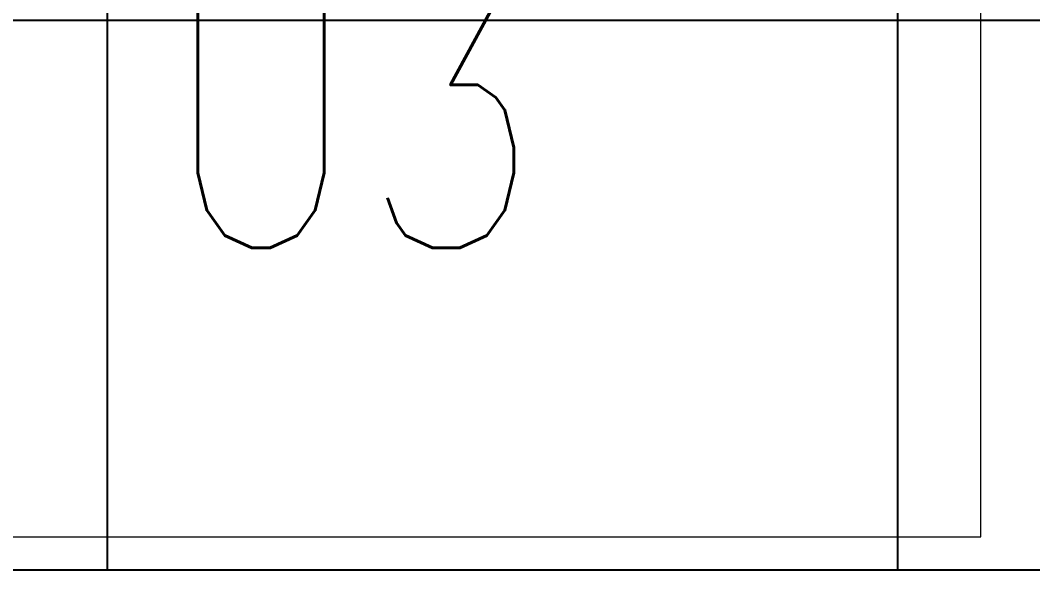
# Model space of a CAD drawing. Header units: inches. Extents: x -12418 to 183584, y -29325 to 19878.
# Drawn here: x 6534 to 7302, y -10017 to -9600 of the extents above; entities that cross this region are included whole.
import ezdxf

# ---------------------------------------------------------------- set-up
doc = ezdxf.new("R2010")
doc.units = ezdxf.units.IN
doc.header["$LTSCALE"] = 25
doc.header["$MEASUREMENT"] = 0
doc.linetypes.add('DASHDOT', pattern=[25.4, 12.7, -6.35, 0, -6.35])
doc.layers.get('0').update_dxf_attribs({"color": 8})
doc.layers.add('00-Ground Floor$0$False Ceiling', color=251, linetype='Continuous')
for name, color, linetype, lineweight in [('00-Ground Floor$0$LOADING', 253, 'Continuous', 5), ('00-Ground Floor$0$NEW Wall', 166, 'Continuous', 5), ('00-Ground Floor$0$Walls', 251, 'Continuous', 5), ('E-LITE-CIRC', 6, 'Continuous', 25), ('E-LITE-CLNG-CNDT', 6, 'DASHDOT', 35)]:
    doc.layers.add(name, color=color, linetype=linetype, lineweight=lineweight)
doc.styles.add('DC_Simplex', font='SIMPLEX.shx', dxfattribs={"width": 0.7})

# ---------------------------------------------------------------- blocks, each defined once
blk = doc.blocks.new('*X143')
at = {"color": 0}
for p, q in [((13, 1), (13, 1)), ((13, 1), (13, 1)), ((13, 1), (13, 1)), ((13, 1), (13, 1)), ((13, 1), (13, 1)), ((13, 1), (13, 1)), ((13, 1), (13, 1)), ((13, 1), (13, 1)), ((13, 1), (13, 1)), ((13, 1), (13, 1)), ((13, 1), (13, 1)), ((13, 1), (13, 1)), ((13, 1), (13, 1)), ((13, 1), (13, 1)), ((13, 1), (13, 1)), ((13, 1), (14, 1)), ((13, 1), (14, 1)), ((13, 1), (14, 1)), ((13, 1), (13, 1)), ((13, 1), (13, 1)), ((13, 1), (13, 1)), ((13, 1), (13, 1)), ((13, 1), (13, 1)), ((13, 1), (13, 1)), ((13, 1), (13, 1)), ((13, 1), (13, 1)), ((13, 1), (13, 1)), ((13, 1), (13, 1)), ((13, 1), (13, 1)), ((13, 1), (13, 1)), ((13, 1), (13, 1)), ((13, 1), (13, 1)), ((13, 1), (13, 1)), ((13, 1), (13, 1)), ((13, 1), (13, 1)), ((13, 1), (13, 1)), ((13, 1), (13, 1)), ((13, 1), (13, 1)), ((13, 1), (13, 1)), ((13, 1), (13, 1)), ((13, 1), (13, 1)), ((13, 1), (13, 1)), ((13, 1), (13, 1)), ((13, 1), (13, 1)), ((13, 1), (13, 1)), ((13, 1), (13, 1)), ((13, 1), (13, 1)), ((13, 1), (13, 1)), ((13, 1), (13, 1)), ((13, 1), (13, 1)), ((13, 1), (13, 1)), ((13, 1), (13, 1)), ((13, 1), (13, 1)), ((13, 1), (13, 1)), ((13, 1), (13, 1)), ((13, 1), (13, 1)), ((13, 1), (13, 1)), ((13, 1), (13, 1)), ((13, 1), (13, 1)), ((13, 1), (13, 1)), ((13, 1), (13, 1)), ((13, 1), (13, 1)), ((13, 1), (13, 1)), ((13, 1), (13, 1)), ((13, 1), (13, 1)), ((13, 1), (13, 1)), ((13, 1), (13, 1)), ((13, 1), (13, 1)), ((13, 1), (13, 1)), ((13, 1), (13, 1)), ((13, 1), (13, 1)), ((13, 1), (13, 1)), ((13, 1), (13, 1)), ((13, 1), (13, 1)), ((13, 1), (13, 1)), ((13, 1), (13, 1)), ((13, 1), (13, 1)), ((13, 1), (13, 1)), ((13, 1), (13, 1)), ((13, 1), (13, 1)), ((13, 1), (13, 1)), ((13, 1), (13, 1)), ((13, 1), (13, 1)), ((13, 1), (13, 1)), ((13, 1), (13, 1)), ((13, 1), (13, 1)), ((13, 1), (13, 1)), ((13, 1), (13, 1)), ((13, 1), (13, 1)), ((13, 1), (13, 1)), ((13, 1), (13, 1)), ((13, 1), (13, 1)), ((13, 1), (13, 1)), ((13, 1), (13, 1)), ((13, 1), (13, 1)), ((13, 1), (13, 1)), ((13, 1), (13, 1)), ((13, 1), (13, 1)), ((13, 1), (13, 1)), ((13, 1), (13, 1)), ((13, 1), (13, 1)), ((13, 1), (13, 1)), ((13, 1), (13, 1)), ((13, 1), (13, 1)), ((13, 1), (13, 1)), ((13, 1), (13, 1)), ((13, 1), (13, 1)), ((13, 1), (13, 1)), ((13, 1), (13, 1)), ((13, 1), (13, 1)), ((13, 1), (13, 1)), ((13, 1), (13, 1)), ((13, 1), (13, 1)), ((13, 1), (13, 1)), ((13, 1), (13, 1)), ((13, 1), (13, 1)), ((13, 1), (13, 1)), ((13, 1), (13, 1)), ((13, 1), (13, 1)), ((13, 1), (13, 1)), ((13, 1), (13, 1)), ((13, 1), (13, 1)), ((13, 1), (13, 1)), ((13, 1), (14, 1)), ((13, 0), (13, 0)), ((13, 0), (13, 0)), ((13, 0), (13, 0)), ((13, 0), (13, 0)), ((13, 0), (13, 0)), ((13, 0), (13, 0)), ((13, 0), (13, 0)), ((13, 0), (13, 0)), ((13, 0), (13, 0)), ((13, 0), (13, 0)), ((13, 0), (13, 0)), ((13, 0), (13, 0)), ((13, 0), (13, 0)), ((13, 0), (13, 0)), ((13, 0), (13, 0)), ((13, 0), (13, 0)), ((13, 0), (13, 0)), ((13, 0), (13, 0)), ((13, 0), (13, 0)), ((13, 0), (13, 0)), ((13, 0), (13, 0)), ((13, 0), (13, 0)), ((13, 0), (13, 0)), ((13, 0), (13, 0)), ((13, 0), (13, 0)), ((13, 0), (13, 0)), ((13, 0), (13, 0)), ((13, 0), (13, 0)), ((13, 0), (13, 0)), ((13, 0), (13, 0)), ((13, 0), (13, 0)), ((13, 0), (13, 0)), ((13, 0), (13, 0)), ((13, 0), (13, 0)), ((13, 0), (13, 0)), ((13, 0), (13, 0)), ((13, 0), (13, 0)), ((13, 0), (13, 0)), ((13, 0), (13, 0)), ((13, 0), (13, 0)), ((13, 0), (13, 0)), ((13, 0), (13, 0)), ((13, 0), (13, 0)), ((13, 0), (13, 0)), ((13, 0), (13, 0)), ((13, 0), (13, 0)), ((13, 0), (13, 0)), ((13, 0), (13, 0)), ((13, 0), (14, 0)), ((13, 0), (14, 0)), ((13, 0), (13, 0)), ((13, 0), (14, 0)), ((14, 1), (14, 1)), ((14, 1), (14, 1)), ((14, 1), (14, 1)), ((14, 1), (14, 1)), ((14, 1), (14, 1)), ((14, 1), (14, 1)), ((14, 1), (14, 1)), ((14, 1), (14, 1)), ((14, 1), (14, 1)), ((14, 1), (14, 1)), ((14, 1), (14, 1)), ((14, 1), (14, 1)), ((14, 1), (14, 1)), ((14, 1), (14, 1)), ((14, 1), (14, 1)), ((14, 1), (14, 1)), ((14, 1), (14, 1)), ((14, 1), (14, 1)), ((14, 1), (14, 1)), ((14, 1), (14, 1)), ((14, 1), (14, 1)), ((14, 1), (14, 1)), ((14, 1), (14, 1)), ((14, 1), (14, 1)), ((14, 1), (14, 1)), ((14, 1), (14, 1)), ((14, 1), (14, 1)), ((14, 1), (14, 1)), ((14, 1), (14, 1)), ((14, 1), (14, 1)), ((14, 1), (14, 1)), ((14, 1), (14, 1)), ((14, 1), (14, 1)), ((14, 1), (14, 1)), ((14, 1), (14, 1)), ((14, 1), (14, 1)), ((14, 1), (14, 1)), ((14, 1), (14, 1)), ((14, 1), (14, 1)), ((14, 1), (14, 1)), ((14, 1), (14, 1)), ((14, 1), (14, 1)), ((14, 1), (14, 1)), ((14, 1), (14, 1)), ((14, 1), (14, 1)), ((14, 1), (14, 1)), ((14, 1), (14, 1)), ((14, 1), (14, 1)), ((14, 1), (14, 1)), ((14, 1), (14, 1)), ((14, 1), (14, 1)), ((14, 1), (14, 1)), ((14, 1), (14, 1)), ((14, 1), (14, 1)), ((14, 1), (14, 1)), ((14, 1), (14, 1)), ((14, 1), (14, 1)), ((14, 1), (14, 1)), ((14, 1), (14, 1)), ((14, 1), (14, 1)), ((14, 1), (14, 1)), ((14, 1), (14, 1)), ((14, 1), (14, 1)), ((14, 1), (14, 1)), ((14, 1), (14, 1)), ((14, 1), (14, 1)), ((14, 1), (14, 1)), ((14, 1), (14, 1)), ((14, 1), (14, 1)), ((14, 1), (14, 1)), ((14, 1), (14, 1)), ((14, 1), (14, 1)), ((14, 1), (14, 1)), ((14, 1), (14, 1)), ((14, 1), (14, 1)), ((14, 1), (14, 1)), ((14, 1), (14, 1)), ((14, 1), (14, 1)), ((14, 1), (14, 1)), ((14, 1), (14, 1)), ((14, 1), (14, 1)), ((14, 1), (14, 1)), ((14, 1), (14, 1)), ((14, 1), (14, 1)), ((14, 1), (14, 1)), ((14, 1), (14, 1)), ((14, 1), (14, 1)), ((14, 1), (14, 1)), ((14, 1), (14, 1)), ((14, 1), (14, 1)), ((14, 1), (14, 1)), ((14, 1), (14, 1)), ((14, 1), (14, 1)), ((14, 1), (14, 1)), ((14, 0), (14, 0)), ((14, 0), (14, 0)), ((14, 0), (14, 0)), ((14, 0), (14, 0)), ((14, 0), (14, 0)), ((14, 0), (14, 0)), ((14, 0), (14, 0)), ((14, 0), (14, 0)), ((14, 0), (14, 0)), ((14, 0), (14, 0)), ((14, 0), (14, 0)), ((14, 0), (14, 0)), ((14, 0), (14, 0)), ((14, 0), (14, 0)), ((14, 0), (14, 0)), ((14, 0), (14, 0)), ((14, 0), (14, 0)), ((14, 0), (14, 0)), ((14, 0), (14, 0)), ((14, 0), (14, 0)), ((14, 0), (14, 0)), ((14, 0), (14, 0)), ((14, 0), (14, 0)), ((14, 0), (14, 0)), ((14, 0), (14, 0)), ((14, 0), (14, 0)), ((14, 0), (14, 0)), ((14, 0), (14, 0)), ((14, 0), (14, 0)), ((14, 0), (14, 0)), ((14, 0), (14, 0)), ((14, 0), (14, 0)), ((14, 0), (14, 0)), ((14, 0), (14, 0)), ((14, 0), (14, 0)), ((14, 0), (14, 0)), ((14, 0), (14, 0)), ((14, 0), (14, 0)), ((14, 0), (14, 0)), ((14, 0), (14, 0)), ((14, 0), (14, 0)), ((14, 0), (14, 0)), ((14, 0), (14, 0)), ((14, 0), (14, 0)), ((14, 0), (14, 0)), ((14, 0), (14, 0)), ((14, 0), (14, 0)), ((14, 0), (14, 0)), ((13, 0), (13, 0)), ((13, 0), (14, 0)), ((13, 0), (13, 0)), ((13, 0), (14, 0)), ((13, 0), (13, 0)), ((13, 0), (14, 0)), ((13, 0), (13, 0)), ((13, 0), (13, 0)), ((13, 0), (13, 0)), ((13, 0), (13, 0)), ((13, 0), (14, 0)), ((13, 0), (13, 0)), ((13, 0), (14, 0)), ((13, 0), (13, 0)), ((13, 0), (14, 0)), ((13, 0), (13, 0)), ((13, 0), (14, 0)), ((13, 0), (13, 0)), ((13, 0), (14, 0)), ((13, 0), (13, 0)), ((13, 0), (14, 0)), ((13, 0), (13, 0)), ((13, 0), (14, 0)), ((13, 0), (13, 0)), ((13, 0), (13, 0)), ((13, 0), (13, 0)), ((13, 0), (14, 0)), ((13, 0), (13, 0)), ((13, 0), (14, 0)), ((13, 0), (13, 0)), ((13, 0), (14, 0)), ((13, 0), (13, 0)), ((13, 0), (14, 0)), ((13, 0), (13, 0)), ((13, 0), (13, 0)), ((13, 0), (13, 0)), ((13, 0), (13, 0)), ((13, 0), (13, 0)), ((13, 0), (13, 0)), ((13, 0), (13, 0)), ((13, 0), (13, 0)), ((13, 0), (13, 0)), ((13, 0), (13, 0)), ((13, 0), (13, 0)), ((13, 0), (13, 0)), ((13, 0), (13, 0)), ((13, 0), (13, 0)), ((13, 0), (13, 0)), ((13, 0), (13, 0)), ((13, 0), (13, 0)), ((13, 0), (13, 0)), ((13, 0), (13, 0)), ((13, 0), (13, 0)), ((13, 0), (13, 0)), ((13, 0), (13, 0)), ((13, 0), (13, 0)), ((13, 0), (13, 0)), ((13, 0), (13, 0)), ((13, 0), (13, 0)), ((13, 0), (13, 0)), ((13, 0), (13, 0)), ((13, 0), (13, 0)), ((13, 0), (13, 0)), ((13, 0), (13, 0)), ((13, -1), (13, -1)), ((13, -1), (13, -1)), ((13, -1), (13, -1)), ((13, -1), (13, -1)), ((13, -1), (13, -1)), ((13, -1), (14, -1)), ((13, -1), (13, -1)), ((14, 0), (14, 0)), ((14, 0), (14, 0)), ((14, 0), (14, 0)), ((14, 0), (14, 0)), ((14, 0), (14, 0)), ((14, 0), (14, 0)), ((14, 0), (14, 0)), ((14, 0), (14, 0)), ((14, 0), (14, 0)), ((14, 0), (14, 0)), ((14, 0), (14, 0)), ((14, 0), (14, 0)), ((14, 0), (14, 0)), ((14, 0), (14, 0)), ((14, 0), (14, 0)), ((13, 0), (14, 0)), ((14, 0), (14, 0)), ((14, 0), (14, 0)), ((14, 0), (14, 0)), ((14, 0), (14, 0)), ((14, 0), (14, 0)), ((14, 0), (14, 0)), ((14, 0), (14, 0)), ((14, 0), (14, 0)), ((14, 0), (14, 0)), ((14, 0), (14, 0)), ((14, 0), (14, 0)), ((14, 0), (14, 0)), ((14, 0), (14, 0)), ((14, 0), (14, 0)), ((14, 0), (14, 0)), ((14, 0), (14, 0)), ((14, 0), (14, 0)), ((14, 0), (14, 0)), ((14, 0), (14, 0)), ((14, 0), (14, 0)), ((14, 0), (14, 0)), ((14, 0), (14, 0)), ((14, 0), (14, 0)), ((14, 0), (14, 0)), ((14, 0), (14, 0)), ((14, 0), (14, 0)), ((14, 0), (14, 0)), ((14, 0), (14, 0)), ((14, 0), (14, 0)), ((14, 0), (14, 0)), ((14, 0), (14, 0)), ((14, 0), (14, 0)), ((14, 0), (14, 0)), ((14, 0), (14, 0)), ((14, -1), (14, -1)), ((14, -1), (14, -1)), ((14, -1), (14, -1)), ((14, -1), (14, -1)), ((14, -1), (14, -1))]:
    blk.add_line(p, q, dxfattribs=at)
blk = doc.blocks.new('*X142')
at = {"color": 0}
for p, q in [((5, 3), (5, 3)), ((5, 3), (5, 3)), ((5, 3), (5, 3)), ((5, 3), (5, 3)), ((5, 3), (5, 3)), ((5, 3), (5, 3)), ((5, 3), (5, 3)), ((5, 3), (5, 3)), ((5, 3), (5, 3)), ((5, 3), (5, 3)), ((5, 3), (5, 3)), ((5, 3), (5, 3)), ((5, 3), (5, 3)), ((5, 3), (5, 3)), ((5, 3), (5, 3)), ((5, 3), (5, 3)), ((5, 3), (5, 3)), ((5, 3), (5, 3)), ((5, 3), (5, 3)), ((5, 3), (5, 3)), ((5, 3), (5, 3)), ((5, 3), (5, 3)), ((5, 3), (5, 3)), ((5, 3), (5, 3)), ((5, 3), (5, 3)), ((5, 3), (5, 3)), ((5, 3), (5, 3)), ((5, 3), (5, 3)), ((5, 3), (5, 3)), ((5, 3), (5, 3)), ((5, 3), (5, 3)), ((5, 3), (5, 3)), ((5, 3), (5, 3)), ((5, 3), (5, 3)), ((5, 3), (5, 3)), ((5, 3), (5, 3)), ((5, 3), (5, 3)), ((5, 3), (5, 3)), ((5, 3), (5, 3)), ((5, 3), (5, 3)), ((5, 3), (5, 3)), ((5, 3), (5, 3)), ((5, 3), (5, 3)), ((5, 3), (5, 3)), ((5, 3), (5, 3)), ((5, 3), (5, 3)), ((5, 3), (5, 3)), ((5, 3), (5, 3)), ((5, 3), (5, 3)), ((5, 3), (5, 3)), ((5, 3), (5, 3)), ((5, 3), (5, 3)), ((5, 3), (5, 3)), ((5, 3), (5, 3)), ((5, 3), (5, 3)), ((5, 3), (5, 3)), ((5, 3), (5, 3)), ((5, 3), (5, 3)), ((5, 3), (5, 3)), ((5, 3), (5, 3)), ((5, 3), (5, 3)), ((5, 3), (5, 3)), ((5, 3), (5, 3)), ((5, 3), (5, 3)), ((5, 3), (5, 3)), ((5, 3), (5, 3)), ((6, 3), (5, 3)), ((5, 3), (5, 3)), ((6, 3), (5, 3)), ((5, 3), (5, 3)), ((6, 3), (5, 3)), ((5, 3), (5, 3)), ((6, 3), (5, 3)), ((5, 3), (5, 3)), ((5, 3), (5, 3)), ((5, 3), (5, 3)), ((5, 3), (5, 3)), ((5, 3), (5, 3)), ((5, 3), (5, 3)), ((5, 3), (5, 3)), ((5, 3), (5, 3)), ((5, 3), (5, 3)), ((5, 3), (5, 3)), ((5, 3), (5, 3)), ((5, 3), (5, 3)), ((5, 3), (5, 3)), ((5, 3), (5, 3)), ((5, 3), (5, 3)), ((5, 3), (5, 3)), ((5, 3), (5, 3)), ((5, 3), (5, 3)), ((5, 3), (5, 3)), ((5, 3), (5, 3)), ((5, 3), (5, 3)), ((5, 3), (5, 3)), ((5, 3), (5, 3)), ((6, 3), (6, 3)), ((6, 3), (6, 3)), ((6, 3), (6, 3)), ((6, 3), (6, 3)), ((6, 3), (6, 3)), ((6, 3), (6, 3)), ((6, 3), (6, 3)), ((6, 3), (6, 3)), ((6, 3), (6, 3)), ((6, 3), (6, 3)), ((6, 3), (6, 3)), ((6, 3), (6, 3)), ((6, 3), (6, 3)), ((6, 3), (6, 3)), ((6, 3), (6, 3)), ((6, 3), (6, 3)), ((6, 3), (6, 3)), ((6, 3), (6, 3)), ((6, 3), (6, 3)), ((6, 3), (6, 3)), ((6, 3), (6, 3)), ((6, 3), (6, 3)), ((6, 3), (6, 3)), ((6, 3), (6, 3)), ((6, 3), (6, 3)), ((6, 3), (6, 3)), ((6, 3), (6, 3)), ((6, 3), (6, 3)), ((6, 3), (6, 3)), ((6, 3), (6, 3)), ((6, 3), (6, 3)), ((6, 3), (6, 3)), ((6, 3), (6, 3)), ((6, 3), (6, 3)), ((6, 3), (6, 3)), ((6, 3), (6, 3)), ((6, 3), (6, 3)), ((6, 3), (6, 3)), ((6, 3), (6, 3)), ((6, 3), (6, 3)), ((6, 3), (6, 3)), ((6, 3), (6, 3)), ((6, 3), (6, 3)), ((6, 3), (6, 3)), ((6, 3), (6, 3)), ((6, 3), (6, 3)), ((6, 3), (6, 3)), ((6, 3), (6, 3)), ((6, 3), (6, 3)), ((6, 3), (6, 3)), ((6, 3), (6, 3)), ((6, 3), (6, 3)), ((6, 3), (6, 3)), ((6, 3), (6, 3)), ((6, 3), (6, 3)), ((6, 3), (6, 3)), ((6, 3), (6, 3)), ((6, 3), (6, 3)), ((6, 3), (6, 3)), ((6, 3), (6, 3)), ((6, 3), (6, 3)), ((6, 3), (6, 3)), ((6, 3), (6, 3)), ((6, 3), (6, 3)), ((6, 3), (6, 3)), ((6, 3), (6, 3)), ((6, 3), (6, 3)), ((6, 3), (6, 3)), ((6, 3), (6, 3)), ((6, 3), (6, 3)), ((6, 3), (6, 3)), ((6, 3), (6, 3)), ((6, 3), (6, 3)), ((6, 3), (6, 3)), ((6, 3), (6, 3)), ((6, 3), (6, 3)), ((6, 3), (6, 3)), ((6, 3), (6, 3)), ((6, 3), (6, 3)), ((6, 3), (6, 3)), ((6, 3), (6, 3)), ((6, 3), (6, 3)), ((6, 3), (6, 3)), ((6, 3), (6, 3)), ((6, 3), (6, 3)), ((6, 3), (6, 3)), ((6, 3), (6, 3)), ((6, 3), (6, 3)), ((6, 3), (6, 3)), ((6, 3), (6, 3)), ((6, 3), (6, 3)), ((6, 3), (6, 3)), ((6, 3), (6, 3)), ((6, 3), (6, 3)), ((6, 3), (6, 3)), ((6, 3), (6, 3)), ((6, 3), (6, 3)), ((6, 3), (6, 3)), ((6, 3), (6, 3)), ((6, 3), (6, 3)), ((6, 3), (6, 3)), ((6, 3), (6, 3)), ((6, 3), (6, 3)), ((6, 3), (6, 3)), ((6, 3), (6, 3)), ((6, 3), (6, 3)), ((6, 3), (6, 3)), ((6, 3), (6, 3)), ((6, 3), (6, 3)), ((6, 3), (6, 3)), ((6, 3), (6, 3)), ((6, 3), (6, 3)), ((6, 3), (6, 3)), ((6, 3), (6, 3)), ((6, 3), (6, 3)), ((6, 3), (6, 3)), ((6, 3), (6, 3)), ((6, 3), (6, 3)), ((6, 3), (6, 3)), ((6, 3), (6, 3)), ((6, 3), (6, 3)), ((6, 3), (6, 3)), ((6, 3), (6, 3)), ((6, 3), (6, 3)), ((6, 3), (6, 3)), ((6, 3), (6, 3)), ((6, 3), (6, 3)), ((6, 3), (6, 3)), ((6, 3), (6, 3)), ((6, 3), (6, 3)), ((6, 3), (6, 3)), ((6, 3), (6, 3)), ((6, 3), (6, 3)), ((6, 3), (6, 3)), ((6, 3), (6, 3)), ((6, 3), (6, 3)), ((6, 3), (6, 3)), ((6, 3), (6, 3)), ((6, 3), (6, 3)), ((6, 3), (6, 3)), ((6, 3), (6, 3)), ((6, 3), (6, 3)), ((6, 3), (6, 3)), ((6, 3), (6, 3)), ((6, 3), (6, 3)), ((6, 3), (6, 3)), ((6, 3), (6, 3)), ((6, 3), (6, 3)), ((6, 3), (6, 3)), ((6, 3), (6, 3)), ((6, 3), (6, 3)), ((6, 3), (6, 3)), ((6, 3), (6, 3)), ((6, 3), (6, 3)), ((6, 3), (6, 3)), ((6, 3), (6, 3)), ((6, 3), (6, 3)), ((6, 3), (6, 3)), ((6, 3), (6, 3)), ((6, 3), (6, 3)), ((6, 3), (6, 3)), ((6, 3), (6, 3)), ((6, 3), (6, 3)), ((6, 3), (6, 3)), ((6, 3), (6, 3)), ((6, 3), (6, 3)), ((6, 3), (6, 3)), ((6, 3), (6, 3)), ((6, 3), (6, 3)), ((6, 3), (6, 3)), ((6, 3), (6, 3)), ((6, 3), (6, 3)), ((6, 3), (6, 3)), ((6, 3), (6, 3)), ((6, 3), (6, 3)), ((6, 3), (6, 3)), ((6, 3), (6, 3)), ((6, 3), (6, 3)), ((6, 3), (6, 3)), ((6, 3), (6, 3)), ((6, 3), (6, 3)), ((6, 3), (6, 3)), ((6, 3), (6, 3)), ((6, 3), (6, 3)), ((6, 3), (6, 3)), ((6, 3), (6, 3)), ((6, 3), (6, 3)), ((6, 3), (6, 3)), ((6, 3), (6, 3)), ((6, 3), (6, 3)), ((6, 3), (6, 3)), ((6, 3), (6, 3)), ((6, 3), (6, 3)), ((6, 3), (6, 3)), ((6, 3), (6, 3)), ((6, 3), (6, 3)), ((6, 3), (6, 3)), ((6, 3), (6, 3)), ((6, 3), (6, 3)), ((6, 3), (6, 3)), ((6, 3), (6, 3)), ((6, 3), (6, 3)), ((6, 3), (6, 3)), ((6, 3), (6, 3)), ((6, 3), (5, 3)), ((6, 3), (5, 3)), ((6, 3), (5, 3)), ((6, 3), (5, 3)), ((6, 3), (5, 3)), ((6, 3), (6, 3)), ((6, 3), (6, 3)), ((6, 3), (6, 3)), ((6, 3), (6, 3)), ((6, 3), (6, 3)), ((6, 3), (6, 3)), ((6, 3), (6, 3)), ((6, 3), (6, 3)), ((6, 3), (6, 3)), ((6, 3), (6, 3)), ((6, 3), (6, 3)), ((6, 3), (6, 3)), ((6, 3), (6, 3)), ((6, 3), (6, 3)), ((6, 3), (6, 3)), ((6, 3), (6, 3)), ((6, 3), (6, 3)), ((6, 3), (6, 3)), ((6, 3), (6, 3)), ((6, 3), (6, 3)), ((6, 3), (6, 3)), ((6, 3), (6, 3)), ((6, 3), (6, 3)), ((6, 3), (6, 3)), ((6, 3), (6, 3)), ((6, 3), (6, 3)), ((6, 3), (6, 3)), ((6, 3), (6, 3)), ((6, 3), (6, 3)), ((6, 3), (6, 3)), ((6, 3), (6, 3)), ((6, 3), (6, 3)), ((6, 3), (6, 3)), ((6, 3), (6, 3)), ((6, 3), (6, 3)), ((6, 3), (6, 3)), ((6, 3), (6, 3)), ((6, 3), (6, 3)), ((6, 3), (6, 3)), ((6, 3), (6, 3)), ((6, 3), (6, 3)), ((6, 3), (6, 3)), ((6, 3), (6, 3)), ((6, 3), (6, 3)), ((6, 3), (6, 3)), ((6, 3), (6, 3)), ((6, 3), (6, 3)), ((6, 3), (6, 3)), ((6, 3), (6, 3)), ((6, 3), (6, 3)), ((6, 3), (6, 3)), ((6, 3), (6, 3)), ((6, 3), (6, 3)), ((6, 3), (6, 3)), ((6, 3), (6, 3)), ((6, 3), (6, 3)), ((6, 3), (6, 3)), ((6, 3), (6, 3)), ((6, 3), (6, 3)), ((6, 3), (6, 3)), ((6, 3), (6, 3)), ((6, 3), (6, 3)), ((6, 3), (6, 3)), ((6, 3), (6, 3)), ((6, 3), (6, 3)), ((6, 3), (6, 3)), ((6, 3), (6, 3)), ((6, 3), (6, 3)), ((6, 3), (6, 3)), ((6, 3), (6, 3)), ((6, 3), (6, 3)), ((6, 3), (6, 3)), ((6, 3), (6, 3)), ((6, 3), (6, 3)), ((6, 3), (6, 3)), ((6, 3), (6, 3)), ((6, 3), (6, 3)), ((6, 3), (6, 3)), ((6, 3), (6, 3)), ((6, 3), (6, 3)), ((6, 3), (6, 3)), ((6, 3), (6, 3)), ((6, 3), (6, 3)), ((6, 3), (6, 3)), ((6, 3), (6, 3)), ((6, 3), (6, 3)), ((6, 3), (6, 3)), ((6, 3), (6, 3)), ((6, 3), (6, 3)), ((6, 3), (6, 3)), ((6, 3), (6, 3)), ((6, 3), (6, 3)), ((6, 3), (6, 3)), ((6, 3), (6, 3)), ((6, 3), (6, 3)), ((6, 3), (6, 3)), ((6, 3), (6, 3)), ((6, 3), (6, 3)), ((6, 3), (6, 3)), ((6, 3), (6, 3)), ((6, 3), (6, 3)), ((6, 3), (6, 3)), ((6, 3), (6, 3)), ((6, 3), (6, 3)), ((6, 3), (6, 3)), ((6, 3), (6, 3)), ((6, 3), (6, 3)), ((6, 3), (6, 3)), ((6, 3), (6, 3)), ((6, 3), (6, 3)), ((6, 3), (6, 3)), ((6, 3), (6, 3)), ((6, 3), (6, 3)), ((6, 3), (6, 3)), ((6, 3), (6, 3)), ((6, 3), (6, 3)), ((6, 3), (6, 3)), ((6, 3), (6, 3)), ((6, 3), (6, 3)), ((6, 3), (6, 3)), ((6, 3), (6, 3)), ((6, 3), (6, 3)), ((6, 3), (6, 3)), ((6, 3), (6, 3)), ((6, 3), (6, 3)), ((6, 3), (6, 3)), ((6, 3), (6, 3)), ((6, 3), (6, 3)), ((6, 3), (6, 3)), ((6, 3), (6, 3)), ((6, 3), (6, 3)), ((6, 3), (6, 3)), ((6, 3), (6, 3)), ((6, 3), (6, 3)), ((6, 3), (6, 3)), ((6, 3), (6, 3)), ((6, 3), (6, 3)), ((6, 3), (6, 3)), ((6, 3), (6, 3)), ((6, 3), (6, 3)), ((6, 3), (6, 3)), ((6, 3), (6, 3)), ((6, 3), (6, 3)), ((6, 3), (6, 3)), ((6, 3), (6, 3)), ((6, 3), (6, 3)), ((6, 3), (6, 3)), ((6, 3), (6, 3)), ((6, 3), (6, 3)), ((6, 3), (6, 3)), ((6, 3), (6, 3)), ((6, 3), (6, 3)), ((6, 3), (6, 3)), ((6, 3), (6, 3)), ((6, 3), (6, 3)), ((6, 3), (6, 3)), ((6, 3), (6, 3)), ((6, 3), (6, 3)), ((6, 3), (6, 3)), ((6, 3), (6, 3)), ((6, 3), (6, 3)), ((6, 3), (6, 3)), ((6, 3), (6, 3)), ((6, 3), (6, 3)), ((6, 3), (6, 3)), ((6, 3), (6, 3)), ((6, 3), (6, 3)), ((6, 3), (6, 3)), ((6, 3), (6, 3)), ((6, 3), (6, 3)), ((6, 3), (6, 3)), ((6, 3), (6, 3)), ((6, 3), (6, 3)), ((6, 3), (6, 3)), ((6, 3), (6, 3)), ((6, 3), (6, 3)), ((6, 3), (6, 3)), ((6, 3), (6, 3)), ((6, 3), (6, 3)), ((6, 3), (6, 3)), ((6, 3), (6, 3)), ((6, 3), (6, 3)), ((6, 3), (6, 3)), ((6, 3), (6, 3)), ((6, 3), (6, 3)), ((6, 3), (6, 3)), ((6, 3), (6, 3)), ((6, 3), (6, 3)), ((6, 3), (6, 3)), ((6, 3), (6, 3)), ((6, 3), (6, 3)), ((6, 3), (6, 3)), ((6, 3), (6, 3)), ((6, 3), (6, 3)), ((6, 3), (6, 3)), ((6, 3), (6, 3)), ((6, 3), (6, 3)), ((6, 3), (6, 3)), ((6, 3), (6, 3)), ((6, 3), (6, 3)), ((6, 3), (6, 3)), ((6, 3), (6, 3)), ((6, 3), (6, 3)), ((6, 3), (6, 3)), ((6, 3), (6, 3)), ((6, 3), (6, 3)), ((6, 3), (6, 3)), ((6, 3), (6, 3)), ((6, 3), (6, 3)), ((6, 3), (6, 3)), ((6, 3), (6, 3)), ((6, 3), (6, 3)), ((6, 3), (6, 3)), ((6, 3), (6, 3)), ((6, 3), (6, 3)), ((6, 3), (6, 3)), ((6, 3), (6, 3)), ((6, 3), (6, 3)), ((6, 3), (6, 3)), ((6, 3), (6, 3)), ((6, 3), (6, 3)), ((6, 3), (6, 3)), ((6, 3), (6, 3)), ((6, 3), (6, 3)), ((6, 3), (6, 3)), ((6, 3), (6, 3)), ((6, 3), (6, 3)), ((6, 3), (6, 3)), ((6, 3), (6, 3)), ((6, 3), (6, 3)), ((6, 3), (6, 3)), ((6, 3), (6, 3)), ((6, 3), (6, 3)), ((6, 3), (6, 3)), ((6, 3), (6, 3)), ((6, 3), (6, 3)), ((6, 3), (6, 3)), ((6, 3), (6, 3)), ((6, 3), (6, 3)), ((6, 3), (6, 3)), ((6, 3), (6, 3)), ((6, 3), (6, 3)), ((6, 3), (6, 3)), ((6, 3), (6, 3)), ((6, 3), (6, 3)), ((6, 3), (6, 3)), ((6, 3), (6, 3)), ((6, 3), (6, 3)), ((6, 3), (6, 3)), ((6, 3), (6, 3)), ((6, 3), (6, 3)), ((6, 3), (6, 3)), ((6, 3), (6, 3)), ((6, 3), (6, 3)), ((6, 3), (6, 3)), ((6, 3), (6, 3)), ((6, 3), (6, 3)), ((6, 3), (6, 3)), ((6, 3), (6, 3)), ((6, 3), (6, 3)), ((6, 3), (6, 3)), ((6, 3), (6, 3)), ((6, 3), (6, 3)), ((6, 3), (6, 3)), ((6, 3), (6, 3)), ((6, 3), (6, 3)), ((6, 3), (6, 3)), ((6, 3), (6, 3)), ((6, 3), (6, 3)), ((6, 3), (6, 3)), ((6, 3), (6, 3)), ((6, 3), (6, 3)), ((6, 3), (6, 3)), ((6, 3), (6, 3)), ((6, 3), (6, 3)), ((6, 3), (6, 3)), ((6, 3), (6, 3)), ((6, 3), (6, 3)), ((6, 3), (6, 3)), ((6, 3), (6, 3)), ((6, 3), (6, 3)), ((6, 3), (6, 3)), ((6, 3), (6, 3)), ((6, 3), (6, 3)), ((6, 3), (6, 3)), ((6, 3), (6, 3)), ((6, 3), (6, 3)), ((6, 3), (6, 3)), ((6, 3), (6, 3)), ((6, 3), (6, 3)), ((6, 3), (6, 3)), ((6, 3), (6, 3)), ((6, 3), (6, 3)), ((6, 3), (6, 3)), ((6, 3), (6, 3)), ((6, 3), (6, 3)), ((6, 3), (6, 3)), ((6, 3), (6, 3)), ((6, 3), (6, 3)), ((6, 3), (6, 3)), ((6, 3), (6, 3)), ((6, 3), (6, 3)), ((6, 3), (6, 3)), ((6, 3), (6, 3)), ((6, 3), (6, 3)), ((6, 3), (6, 3)), ((6, 3), (6, 3)), ((6, 3), (6, 3)), ((6, 3), (6, 3)), ((6, 3), (6, 3)), ((6, 3), (6, 3)), ((6, 3), (6, 3)), ((6, 3), (6, 3)), ((6, 3), (6, 3)), ((6, 3), (6, 3)), ((6, 3), (6, 3)), ((6, 3), (6, 3))]:
    blk.add_line(p, q, dxfattribs=at)
blk = doc.blocks.new('00-Ground Floor$0$GF21043-P')
at = {"color": 0}
for p, q in [((0.8, 0.75), (-0.8, 0.75)), ((0.8, 0), (0.8, 0.75))]:
    blk.add_line(p, q, dxfattribs=at)
for points in [[(0.8, 0.75), (0.8, 0.75), (0.8, 0.75), (0.8, 0.75), (0.8, 0.75), (0.8, 0.75), (0.8, 0.75), (0.8, 0.75), (0.8, 0.75), (0.8, 0.75), (0.8, 0.75), (0.8, 0.75), (0.8, 0.75), (0.8, 0.75), (0.8, 0.75), (0.8, 0.75), (0.8, 0.75), (0.8, 0.75), (0.8, 0.75), (0.8, 0.75), (0.8, 0.75), (0.8, 0.75), (0.8, 0.75), (0.8, 0.75), (0.8, 0.75), (0.8, 0.75), (0.8, 0.75), (0.8, 0.75), (0.8, 0.75), (0.8, 0.75), (0.8, 0.75), (0.8, 0.75), (0.8, 0.75), (0.8, 0.75), (0.8, 0.75), (0.8, 0.75), (0.8, 0.75), (0.8, 0.75), (0.8, 0.75), (0.8, 0.75), (0.8, 0.75), (0.8, 0.75), (0.8, 0.75), (0.8, 0.75), (0.8, 0.75), (0.8, 0.75), (0.8, 0.75), (0.8, 0.75), (0.8, 0.75), (0.8, 0.75), (0.8, 0.75), (0.8, 0.75), (0.8, 0.75), (0.8, 0.75), (0.8, 0.75), (0.8, 0.75), (0.8, 0.75), (0.8, 0.75), (0.8, 0.75), (0.8, 0.75), (0.8, 0.75), (0.8, 0.75), (0.8, 0.75), (0.8, 0.75), (0.8, 0.75), (0.8, 0.75), (0.8, 0.75), (0.8, 0.75), (0.8, 0.75), (0.8, 0.75), (0.8, 0.75), (0.8, 0.75), (0.8, 0.75), (0.8, 0.75), (0.8, 0.75), (0.8, 0.75), (0.8, 0.75), (0.8, 0.75), (0.8, 0.75), (0.8, 0.75), (0.8, 0.75), (0.8, 0.75), (0.8, 0.75), (0.8, 0.75), (0.8, 0.75), (0.8, 0.75), (0.8, 0.75), (0.8, 0.75), (0.8, 0.75), (0.8, 0.75), (0.8, 0.75), (0.8, 0.75), (0.8, 0.75), (0.8, 0.75), (0.8, 0.75), (0.8, 0.75), (0.8, 0.75), (0.8, 0.75), (0.8, 0.75), (0.8, 0.75), (0.8, 0.75), (0.8, 0.75), (0.8, 0.75), (0.8, 0.75), (0.8, 0.75), (0.8, 0.75), (0.8, 0.75), (0.8, 0.75), (0.8, 0.75), (0.8, 0.75), (0.8, 0.75), (0.8, 0.75), (0.8, 0.75), (0.8, 0.75), (0.8, 0.75), (0.8, 0.75), (0.8, 0.75), (0.8, 0.75), (0.8, 0.75), (0.8, 0.75), (0.8, 0.75), (0.8, 0.75), (0.8, 0.75), (0.8, 0.75), (0.8, 0.75), (0.8, 0.75), (0.8, 0.75), (0.8, 0.75), (0.8, 0.75), (0.8, 0.75), (0.8, 0.75), (0.8, 0.75), (0.8, 0.75), (0.8, 0.75), (0.8, 0.75), (0.8, 0.75), (0.8, 0.75), (0.8, 0.75), (0.8, 0.75), (0.8, 0.75), (0.8, 0.75), (0.8, 0.75), (0.8, 0.75), (0.8, 0.75), (0.8, 0.75), (0.8, 0.75), (0.8, 0.75), (0.8, 0.75), (0.8, 0.75), (0.8, 0.75), (0.8, 0.75), (0.8, 0.75), (0.8, 0.75), (0.8, 0.75), (0.8, 0.75), (0.8, 0.75), (0.8, 0.75), (0.8, 0.75), (0.8, 0.75), (0.8, 0.75), (0.8, 0.75), (0.8, 0.75), (0.8, 0.75), (0.8, 0.75), (0.8, 0.75), (0.8, 0.75), (0.8, 0.75), (0.8, 0.75), (0.8, 0.75), (0.8, 0.75), (0.8, 0.75), (0.8, 0.75), (0.8, 0.75), (0.8, 0.75), (0.8, 0.75), (0.8, 0.75), (0.8, 0.75), (0.8, 0.75), (0.8, 0.75), (0.8, 0.75), (0.8, 0.75), (0.8, 0.75), (0.8, 0.75), (0.8, 0.75), (0.8, 0.75), (0.8, 0.75), (0.8, 0.75), (0.8, 0.75), (0.8, 0.75), (0.8, 0.75), (0.8, 0.75), (0.8, 0.75), (0.8, 0.75), (0.8, 0.75), (0.8, 0.75), (0.8, 0.75), (0.8, 0.75), (0.8, 0.75), (0.8, 0.75), (0.8, 0.75), (0.8, 0.75), (0.8, 0.75), (0.8, 0.75), (0.8, 0.75), (0.8, 0.75), (0.8, 0.75), (0.8, 0.75), (0.8, 0.75), (0.8, 0.75), (0.8, 0.75), (0.8, 0.75), (0.8, 0.75), (0.8, 0.75), (0.8, 0.75), (0.8, 0.75), (0.8, 0.75), (0.8, 0.75), (0.8, 0.75), (0.8, 0.75), (0.8, 0.75), (0.8, 0.75), (0.8, 0.75), (0.8, 0.75), (0.8, 0.75), (0.8, 0.75), (0.8, 0.75), (0.8, 0.75), (0.8, 0.75), (0.8, 0.75), (0.8, 0.75), (0.8, 0.75), (0.8, 0.75), (0.8, 0.75), (0.8, 0.75), (0.8, 0.75), (0.8, 0.75), (0.8, 0.75), (0.8, 0.75), (0.8, 0.75), (0.8, 0.75), (0.8, 0.75), (0.8, 0.75), (0.8, 0.75), (0.8, 0.75), (0.8, 0.75), (0.8, 0.75), (0.8, 0.75), (0.8, 0.75), (0.8, 0.75), (0.8, 0.75), (0.8, 0.75), (0.8, 0.75), (0.8, 0.75), (0.8, 0.75), (0.8, 0.75), (0.8, 0.75), (0.8, 0.75), (0.8, 0.75), (0.8, 0.75), (0.8, 0.75), (0.8, 0.75), (0.8, 0.75), (0.8, 0.75), (0.8, 0.75), (0.8, 0.75), (0.8, 0.75), (0.8, 0.75), (0.8, 0.75), (0.8, 0.75), (0.8, 0.75), (0.8, 0.75), (0.8, 0.75), (0.8, 0.75), (0.8, 0.75), (0.8, 0.75), (0.8, 0.75), (0.8, 0.75)], [(0.8, 0.75), (0.8, 0.75), (0.8, 0.75), (0.8, 0.75), (0.8, 0.75), (0.8, 0.75), (0.8, 0.75), (0.8, 0.75), (0.8, 0.75), (0.8, 0.75), (0.8, 0.75), (0.8, 0.75), (0.8, 0.75), (0.8, 0.75), (0.8, 0.75), (0.8, 0.75), (0.8, 0.75), (0.8, 0.75), (0.8, 0.75), (0.8, 0.75), (0.8, 0.75), (0.8, 0.75), (0.8, 0.75), (0.8, 0.75), (0.8, 0.75), (0.8, 0.75), (0.8, 0.75), (0.8, 0.75), (0.8, 0.75), (0.8, 0.75), (0.8, 0.75), (0.8, 0.75), (0.8, 0.75), (0.8, 0.75), (0.8, 0.75), (0.8, 0.75), (0.8, 0.75), (0.8, 0.75), (0.8, 0.75), (0.8, 0.75), (0.8, 0.75), (0.8, 0.75), (0.8, 0.75), (0.8, 0.75), (0.8, 0.75), (0.8, 0.75), (0.8, 0.75), (0.8, 0.75), (0.8, 0.75), (0.8, 0.75), (0.8, 0.75), (0.8, 0.75), (0.8, 0.75), (0.8, 0.75), (0.8, 0.75), (0.8, 0.75), (0.8, 0.75), (0.8, 0.75), (0.8, 0.75), (0.8, 0.75), (0.8, 0.75), (0.8, 0.75), (0.8, 0.75), (0.8, 0.75), (0.8, 0.75), (0.8, 0.75), (0.8, 0.75), (0.8, 0.75), (0.8, 0.75), (0.8, 0.75), (0.8, 0.75), (0.8, 0.75), (0.8, 0.75), (0.8, 0.75), (0.8, 0.75), (0.8, 0.75), (0.8, 0.75), (0.8, 0.75), (0.8, 0.75), (0.8, 0.75), (0.8, 0.75), (0.8, 0.75), (0.8, 0.75), (0.8, 0.75), (0.8, 0.75), (0.8, 0.75), (0.8, 0.75), (0.8, 0.75), (0.8, 0.75), (0.8, 0.75), (0.8, 0.75), (0.8, 0.75), (0.8, 0.75), (0.8, 0.75), (0.8, 0.75), (0.8, 0.75), (0.8, 0.75), (0.8, 0.75), (0.8, 0.75), (0.8, 0.75), (0.8, 0.75), (0.8, 0.75), (0.8, 0.75), (0.8, 0.75), (0.8, 0.75), (0.8, 0.75), (0.8, 0.75), (0.8, 0.75), (0.8, 0.75), (0.8, 0.75), (0.8, 0.75), (0.8, 0.75), (0.8, 0.75), (0.8, 0.75), (0.8, 0.75), (0.8, 0.75), (0.8, 0.75), (0.8, 0.75), (0.8, 0.75), (0.8, 0.75), (0.8, 0.75), (0.8, 0.75), (0.8, 0.75), (0.8, 0.75), (0.8, 0.75), (0.8, 0.75), (0.8, 0.75), (0.8, 0.75), (0.8, 0.75), (0.8, 0.75), (0.8, 0.75), (0.8, 0.75), (0.8, 0.75), (0.8, 0.75), (0.8, 0.75), (0.8, 0.75), (0.8, 0.75), (0.8, 0.75), (0.8, 0.75), (0.8, 0.75), (0.8, 0.75), (0.8, 0.75), (0.8, 0.75), (0.8, 0.75), (0.8, 0.75), (0.8, 0.75), (0.8, 0.75), (0.8, 0.75), (0.8, 0.75), (0.8, 0.75), (0.8, 0.75), (0.8, 0.75), (0.8, 0.75), (0.8, 0.75), (0.8, 0.75), (0.8, 0.75), (0.8, 0.75), (0.8, 0.75), (0.8, 0.75), (0.8, 0.75), (0.8, 0.75), (0.8, 0.75), (0.8, 0.75), (0.8, 0.75), (0.8, 0.75), (0.8, 0.75), (0.8, 0.75), (0.8, 0.75), (0.8, 0.75), (0.8, 0.75), (0.8, 0.75), (0.8, 0.75), (0.8, 0.75), (0.8, 0.75), (0.8, 0.75), (0.8, 0.75), (0.8, 0.75), (0.8, 0.75), (0.8, 0.75), (0.8, 0.75), (0.8, 0.75), (0.8, 0.75), (0.8, 0.75), (0.8, 0.75), (0.8, 0.75), (0.8, 0.75), (0.8, 0.75), (0.8, 0.75), (0.8, 0.75), (0.8, 0.75), (0.8, 0.75), (0.8, 0.75), (0.8, 0.75), (0.8, 0.75), (0.8, 0.75), (0.8, 0.75), (0.8, 0.75), (0.8, 0.75), (0.8, 0.75), (0.8, 0.75), (0.8, 0.75), (0.8, 0.75), (0.8, 0.75), (0.8, 0.75), (0.8, 0.75), (0.8, 0.75), (0.8, 0.75), (0.8, 0.75), (0.8, 0.75), (0.8, 0.75), (0.8, 0.75), (0.8, 0.75), (0.8, 0.75), (0.8, 0.75), (0.8, 0.75), (0.8, 0.75), (0.8, 0.75), (0.8, 0.75), (0.8, 0.75)], [(0.8, 0.75), (0.8, 0.75), (0.8, 0.75), (0.8, 0.75), (0.8, 0.75), (0.8, 0.75), (0.8, 0.75), (0.8, 0.75), (0.8, 0.75), (0.8, 0.75), (0.8, 0.75), (0.8, 0.75), (0.8, 0.75), (0.8, 0.75), (0.8, 0.75), (0.8, 0.75), (0.8, 0.75), (0.8, 0.75), (0.8, 0.75), (0.8, 0.75), (0.8, 0.75), (0.8, 0.75), (0.8, 0.75), (0.8, 0.75), (0.8, 0.75), (0.8, 0.75), (0.8, 0.75), (0.8, 0.75), (0.8, 0.75), (0.8, 0.75), (0.8, 0.75), (0.8, 0.75), (0.8, 0.75), (0.8, 0.75), (0.8, 0.75), (0.8, 0.75), (0.8, 0.75), (0.8, 0.75), (0.8, 0.75), (0.8, 0.75), (0.8, 0.75), (0.8, 0.75), (0.8, 0.75), (0.8, 0.75), (0.8, 0.75), (0.8, 0.75), (0.8, 0.75), (0.8, 0.75), (0.8, 0.75), (0.8, 0.75), (0.8, 0.75), (0.8, 0.75), (0.8, 0.75), (0.8, 0.75), (0.8, 0.75), (0.8, 0.75), (0.8, 0.75), (0.8, 0.75), (0.8, 0.75), (0.8, 0.75), (0.8, 0.75), (0.8, 0.75), (0.8, 0.75), (0.8, 0.75), (0.8, 0.75), (0.8, 0.75), (0.8, 0.75), (0.8, 0.75), (0.8, 0.75), (0.8, 0.75), (0.8, 0.75), (0.8, 0.75), (0.8, 0.75), (0.8, 0.75), (0.8, 0.75), (0.8, 0.75), (0.8, 0.75), (0.8, 0.75), (0.8, 0.75), (0.8, 0.75), (0.8, 0.75), (0.8, 0.75), (0.8, 0.75), (0.8, 0.75), (0.8, 0.75), (0.8, 0.75), (0.8, 0.75), (0.8, 0.75), (0.8, 0.75), (0.8, 0.75), (0.8, 0.75), (0.8, 0.75), (0.8, 0.75), (0.8, 0.75), (0.8, 0.75), (0.8, 0.75), (0.8, 0.75), (0.8, 0.75), (0.8, 0.75), (0.8, 0.75), (0.8, 0.75), (0.8, 0.75), (0.8, 0.75), (0.8, 0.75), (0.8, 0.75), (0.8, 0.75), (0.8, 0.75), (0.8, 0.75), (0.8, 0.75), (0.8, 0.75), (0.8, 0.75), (0.8, 0.75), (0.8, 0.75), (0.8, 0.75), (0.8, 0.75), (0.8, 0.75), (0.8, 0.75), (0.8, 0.75), (0.8, 0.75), (0.8, 0.75), (0.8, 0.75), (0.8, 0.75), (0.8, 0.75), (0.8, 0.75), (0.8, 0.75), (0.8, 0.75), (0.8, 0.75), (0.8, 0.75), (0.8, 0.75), (0.8, 0.75), (0.8, 0.75), (0.8, 0.75), (0.8, 0.75), (0.8, 0.75), (0.8, 0.75), (0.8, 0.75), (0.8, 0.75), (0.8, 0.75), (0.8, 0.75), (0.8, 0.75), (0.8, 0.75), (0.8, 0.75), (0.8, 0.75), (0.8, 0.75), (0.8, 0.75), (0.8, 0.75), (0.8, 0.75), (0.8, 0.75), (0.8, 0.75), (0.8, 0.75), (0.8, 0.75), (0.8, 0.75), (0.8, 0.75), (0.8, 0.75), (0.8, 0.75), (0.8, 0.75), (0.8, 0.75), (0.8, 0.75), (0.8, 0.75), (0.8, 0.75), (0.8, 0.75), (0.8, 0.75), (0.8, 0.75), (0.8, 0.75), (0.8, 0.75), (0.8, 0.75), (0.8, 0.75), (0.8, 0.75), (0.8, 0.75), (0.8, 0.75), (0.8, 0.75), (0.8, 0.75), (0.8, 0.75), (0.8, 0.75), (0.8, 0.75), (0.8, 0.75), (0.8, 0.75), (0.8, 0.75), (0.8, 0.75), (0.8, 0.75), (0.8, 0.75), (0.8, 0.75), (0.8, 0.75), (0.8, 0.75), (0.8, 0.75), (0.8, 0.75), (0.8, 0.75), (0.8, 0.75), (0.8, 0.75), (0.8, 0.75), (0.8, 0.75), (0.8, 0.75), (0.8, 0.75), (0.8, 0.75), (0.8, 0.75), (0.8, 0.75), (0.8, 0.75), (0.8, 0.75), (0.8, 0.75), (0.8, 0.75), (0.8, 0.75), (0.8, 0.75), (0.8, 0.75), (0.8, 0.75), (0.8, 0.75), (0.8, 0.75), (0.8, 0.75), (0.8, 0.75), (0.8, 0.75), (0.8, 0.75), (0.8, 0.75), (0.8, 0.75), (0.8, 0.75), (0.8, 0.75)]]:
    blk.add_lwpolyline(points, close=True, dxfattribs=at)
at = {"layer": '00-Ground Floor$0$NEW Wall', "color": 0, "linetype": 'Continuous'}
for points in [[(0.8, 0.75), (0.8, 0.75), (0.8, 0.75), (0.8, 0.75), (0.8, 0.75), (0.8, 0.75), (0.8, 0.75), (0.8, 0.75), (0.8, 0.75), (0.8, 0.75)], [(0.8, 0.75), (0.8, 0.75), (0.8, 0.75), (0.8, 0.75), (0.8, 0.75), (0.8, 0.75), (0.8, 0.75), (0.8, 0.75), (0.8, 0.75)], [(0.8, 0.75), (0.8, 0.75), (0.8, 0.75), (0.8, 0.75), (0.8, 0.75), (0.8, 0.75), (0.8, 0.75), (0.8, 0.75), (0.8, 0.75), (0.8, 0.75), (0.8, 0.75), (0.8, 0.75), (0.8, 0.75), (0.8, 0.75), (0.8, 0.75), (0.8, 0.75), (0.8, 0.75), (0.8, 0.75)], [(0.8, 0.75), (0.8, 0.75), (0.8, 0.75), (0.8, 0.75), (0.8, 0.75), (0.8, 0.75), (0.8, 0.75)], [(0.8, 0.75), (0.8, 0.75), (0.8, 0.75), (0.8, 0.75), (0.8, 0.75), (0.8, 0.75), (0.8, 0.75), (0.8, 0.75), (0.8, 0.75), (0.8, 0.75), (0.8, 0.75), (0.8, 0.75), (0.8, 0.75), (0.8, 0.75), (0.8, 0.75)], [(0.8, 0.75), (0.8, 0.75), (0.8, 0.75), (0.8, 0.75), (0.8, 0.75), (0.8, 0.75), (0.8, 0.75), (0.8, 0.75), (0.8, 0.75), (0.8, 0.75)], [(0.8, 0.75), (0.8, 0.75), (0.8, 0.75), (0.8, 0.75), (0.8, 0.75), (0.8, 0.75), (0.8, 0.75), (0.8, 0.75), (0.8, 0.75), (0.8, 0.75), (0.8, 0.75), (0.8, 0.75)], [(0.8, 0.75), (0.8, 0.75), (0.8, 0.75), (0.8, 0.75), (0.8, 0.75), (0.8, 0.75), (0.8, 0.75), (0.8, 0.75), (0.8, 0.75), (0.8, 0.75)], [(0.8, 0.75), (0.8, 0.75), (0.8, 0.75), (0.8, 0.75), (0.8, 0.75), (0.8, 0.75), (0.8, 0.75), (0.8, 0.75), (0.8, 0.75), (0.8, 0.75)], [(0.8, 0.75), (0.8, 0.75), (0.8, 0.75), (0.8, 0.75), (0.8, 0.75), (0.8, 0.75), (0.8, 0.75), (0.8, 0.75)], [(0.8, 0.75), (0.8, 0.75), (0.8, 0.75), (0.8, 0.75), (0.8, 0.75), (0.8, 0.75), (0.8, 0.75), (0.8, 0.75), (0.8, 0.75), (0.8, 0.75), (0.8, 0.75), (0.8, 0.75), (0.8, 0.75), (0.8, 0.75), (0.8, 0.75), (0.8, 0.75), (0.8, 0.75), (0.8, 0.75), (0.8, 0.75), (0.8, 0.75), (0.8, 0.75), (0.8, 0.75), (0.8, 0.75), (0.8, 0.75), (0.8, 0.75), (0.8, 0.75), (0.8, 0.75), (0.8, 0.75), (0.8, 0.75), (0.8, 0.75), (0.8, 0.75), (0.8, 0.75), (0.8, 0.75), (0.8, 0.75), (0.8, 0.75), (0.8, 0.75), (0.8, 0.75), (0.8, 0.75), (0.8, 0.75), (0.8, 0.75), (0.8, 0.75), (0.8, 0.75), (0.8, 0.75), (0.8, 0.75), (0.8, 0.75), (0.8, 0.75), (0.8, 0.75), (0.8, 0.75), (0.8, 0.75), (0.8, 0.75), (0.8, 0.75), (0.8, 0.75), (0.8, 0.75), (0.8, 0.75), (0.8, 0.75), (0.8, 0.75), (0.8, 0.75), (0.8, 0.75), (0.8, 0.75), (0.8, 0.75), (0.8, 0.75), (0.8, 0.75), (0.8, 0.75), (0.8, 0.75), (0.8, 0.75), (0.8, 0.75), (0.8, 0.75), (0.8, 0.75), (0.8, 0.75), (0.8, 0.75), (0.8, 0.75), (0.8, 0.75), (0.8, 0.75), (0.8, 0.75), (0.8, 0.75), (0.8, 0.75), (0.8, 0.75), (0.8, 0.75), (0.8, 0.75), (0.8, 0.75), (0.8, 0.75), (0.8, 0.75), (0.8, 0.75), (0.8, 0.75), (0.8, 0.75), (0.8, 0.75), (0.8, 0.75), (0.8, 0.75), (0.8, 0.75), (0.8, 0.75), (0.8, 0.75), (0.8, 0.75), (0.8, 0.75), (0.8, 0.75), (0.8, 0.75), (0.8, 0.75), (0.8, 0.75), (0.8, 0.75), (0.8, 0.75), (0.8, 0.75), (0.8, 0.75), (0.8, 0.75), (0.8, 0.75), (0.8, 0.75), (0.8, 0.75), (0.8, 0.75), (0.8, 0.75), (0.8, 0.75), (0.8, 0.75), (0.8, 0.75), (0.8, 0.75)], [(0.8, 0.75), (0.8, 0.75), (0.8, 0.75), (0.8, 0.75), (0.8, 0.75), (0.8, 0.75), (0.8, 0.75), (0.8, 0.75), (0.8, 0.75), (0.8, 0.75), (0.8, 0.75), (0.8, 0.75), (0.8, 0.75), (0.8, 0.75), (0.8, 0.75), (0.8, 0.75), (0.8, 0.75)], [(0.8, 0.75), (0.8, 0.75), (0.8, 0.75), (0.8, 0.75), (0.8, 0.75), (0.8, 0.75), (0.8, 0.75)], [(0.8, 0.75), (0.8, 0.75), (0.8, 0.75), (0.8, 0.75), (0.8, 0.75), (0.8, 0.75), (0.8, 0.75), (0.8, 0.75), (0.8, 0.75), (0.8, 0.75), (0.8, 0.75), (0.8, 0.75), (0.8, 0.75), (0.8, 0.75), (0.8, 0.75), (0.8, 0.75), (0.8, 0.75), (0.8, 0.75), (0.8, 0.75), (0.8, 0.75), (0.8, 0.75), (0.8, 0.75), (0.8, 0.75), (0.8, 0.75), (0.8, 0.75), (0.8, 0.75), (0.8, 0.75), (0.8, 0.75), (0.8, 0.75), (0.8, 0.75), (0.8, 0.75), (0.8, 0.75), (0.8, 0.75), (0.8, 0.75), (0.8, 0.75), (0.8, 0.75), (0.8, 0.75), (0.8, 0.75), (0.8, 0.75), (0.8, 0.75), (0.8, 0.75), (0.8, 0.75), (0.8, 0.75), (0.8, 0.75), (0.8, 0.75), (0.8, 0.75), (0.8, 0.75), (0.8, 0.75), (0.8, 0.75), (0.8, 0.75), (0.8, 0.75), (0.8, 0.75), (0.8, 0.75), (0.8, 0.75), (0.8, 0.75), (0.8, 0.75), (0.8, 0.75), (0.8, 0.75), (0.8, 0.75), (0.8, 0.75), (0.8, 0.75), (0.8, 0.75), (0.8, 0.75), (0.8, 0.75), (0.8, 0.75), (0.8, 0.75), (0.8, 0.75), (0.8, 0.75), (0.8, 0.75), (0.8, 0.75), (0.8, 0.75), (0.8, 0.75), (0.8, 0.75), (0.8, 0.75), (0.8, 0.75), (0.8, 0.75), (0.8, 0.75), (0.8, 0.75), (0.8, 0.75), (0.8, 0.75), (0.8, 0.75), (0.8, 0.75), (0.8, 0.75), (0.8, 0.75), (0.8, 0.75), (0.8, 0.75), (0.8, 0.75), (0.8, 0.75), (0.8, 0.75)], [(0.8, 0.75), (0.8, 0.75), (0.8, 0.75), (0.8, 0.75), (0.8, 0.75), (0.8, 0.75), (0.8, 0.75), (0.8, 0.75), (0.8, 0.75), (0.8, 0.75), (0.8, 0.75), (0.8, 0.75), (0.8, 0.75), (0.8, 0.75), (0.8, 0.75), (0.8, 0.75), (0.8, 0.75), (0.8, 0.75), (0.8, 0.75), (0.8, 0.75), (0.8, 0.75), (0.8, 0.75), (0.8, 0.75), (0.8, 0.75), (0.8, 0.75), (0.8, 0.75), (0.8, 0.75), (0.8, 0.75), (0.8, 0.75), (0.8, 0.75), (0.8, 0.75), (0.8, 0.75), (0.8, 0.75), (0.8, 0.75), (0.8, 0.75), (0.8, 0.75), (0.8, 0.75), (0.8, 0.75), (0.8, 0.75), (0.8, 0.75), (0.8, 0.75), (0.8, 0.75), (0.8, 0.75), (0.8, 0.75), (0.8, 0.75), (0.8, 0.75), (0.8, 0.75), (0.8, 0.75), (0.8, 0.75), (0.8, 0.75), (0.8, 0.75), (0.8, 0.75), (0.8, 0.75), (0.8, 0.75)]]:
    blk.add_lwpolyline(points, dxfattribs=at)
at = {"color": 0}
for name, xscale, yscale, zscale in [('*X143', 5.5e-11, 5.5e-11, 5.5e-11), ('*X142', 8.59375e-11, 8.59375e-11, 8.59375e-11)]:
    blk.add_blockref(name, (0.8, 0.75), dxfattribs=dict(at, xscale=xscale, yscale=yscale, zscale=zscale))
blk = doc.blocks.new('00-Ground Floor$0$A$Ce9e1c4c3')
at = {"layer": '00-Ground Floor$0$False Ceiling', "color": 254, "linetype": 'Continuous'}
for p, q in [((-93400, -10017.43), (-93400, -6347.43)), ((-92800, -10017.43), (-92800, -6347.43)), ((-94542.07, -9600), (-90902.07, -9600))]:
    blk.add_line(p, q, dxfattribs=at)
at = {"layer": '00-Ground Floor$0$False Ceiling', "color": 254}
blk.add_line((-94542.07, -10017.43, 0), (-90902.07, -10017.43, 0), dxfattribs=at)
blk = doc.blocks.new('00-Ground Floor')
at = {"layer": '00-Ground Floor$0$Walls'}
blk.add_line((9097.93, -10017.43, 0), (5457.93, -10017.43, 0), dxfattribs=at)
at = {"layer": '00-Ground Floor$0$False Ceiling', "color": 254}
blk.add_blockref('00-Ground Floor$0$A$Ce9e1c4c3', (100000, 0), dxfattribs=at)
at = {"layer": '00-Ground Floor$0$LOADING', "extrusion": (1.19929e-18, -8.17187e-07, 1), "xscale": 1000.000000000002, "yscale": 1000.000000000002, "zscale": 1000.000000000002, "rotation": 270}
blk.add_blockref('00-Ground Floor$0$GF21043-P', (6512.93, -9192.43, 0.01), dxfattribs=at)

msp = doc.modelspace()

# ---------------------------------------------------------------- block references
at = {"layer": 'E-LITE-CLNG-CNDT', "color": 1}
msp.add_blockref('00-Ground Floor', (0, 0), dxfattribs=at)

# ---------------------------------------------------------------- texts
at = {"layer": 'E-LITE-CIRC', "style": 'DC_Simplex', "width": 0.8}
msp.add_text('U3', height=200, rotation=0.00003, dxfattribs=at).set_placement((6641.05, -9772.97, 0))

doc.saveas('drawing.dxf')
